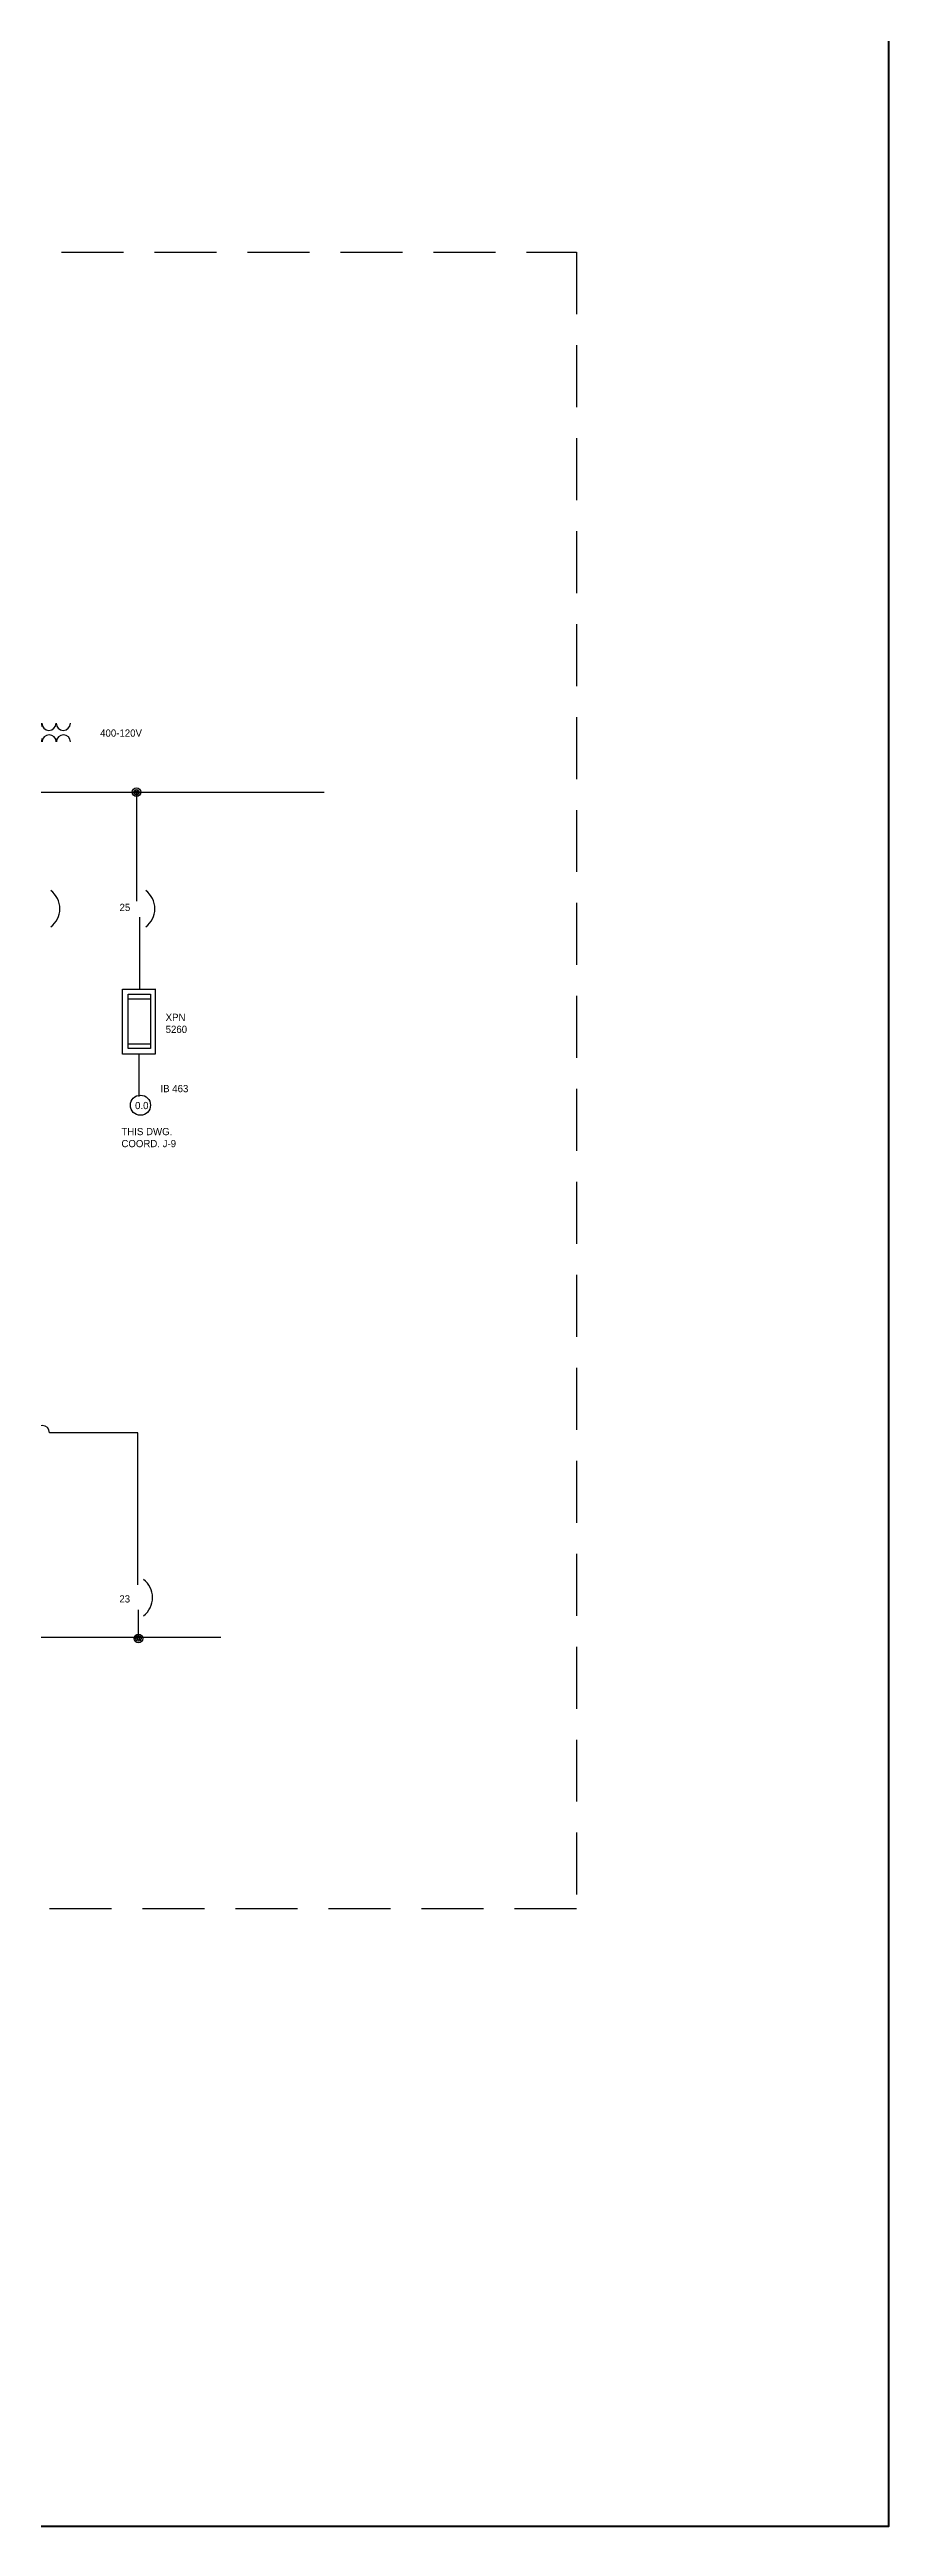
# Model space of a CAD drawing. Header units: millimetres. Extents: x -7 to 317, y -9 to 207.
# Drawn here: x 276.8 to 317.4, y -8.6 to 111.3 of the extents above; entities that cross this region are included whole.
import ezdxf
from ezdxf.enums import TextEntityAlignment as Align

# ---------------------------------------------------------------- set-up
doc = ezdxf.new("R2010")
doc.units = ezdxf.units.MM
doc.header["$LTSCALE"] = 4
doc.header["$MEASUREMENT"] = 0
doc.linetypes.add('HIDDEN', pattern=[0.375, 0.25, -0.125])
for name, color, linetype in [('hidden', 7, 'HIDDEN'), ('SYMS', 7, 'Continuous'), ('WIRES', 7, 'Continuous')]:
    doc.layers.add(name, color=color, linetype=linetype)
doc.styles.add('WD', font='romans.shx')

# ---------------------------------------------------------------- blocks, each defined once
blk = doc.blocks.new('VFU0')
for p, q in [((-0.078, -0.188), (-0.078, 0.188)), ((-0.078, 0.188), (0.078, 0.188)), ((0.078, 0.188), (0.078, -0.188)), ((-0.078, 0.156), (0.078, 0.156)), ((-0.078, -0.156), (0.078, -0.156)), ((0.078, -0.188), (-0.078, -0.188))]:
    blk.add_line(p, q)
at = {"style": 'WD', "width": 0.7}
for tag, p in [('INST', (0.188, 0.234)), ('LOC', (0.188, 0.078)), ('DESC1', (0.18, -0.134)), ('DESC2', (0.188, -0.297)), ('DESC3', (0.188, -0.453))]:
    blk.add_attdef(tag, p, '', height=0.125, dxfattribs=at)
at = {"linetype": 'Continuous', "style": 'WD', "width": 0.7, "flags": 8}
blk.add_attdef('TERM01', text='', height=0.1, dxfattribs=at).set_placement((-0.055, 0.207), align=Align.RIGHT)
at = {"color": 7, "style": 'WD', "flags": 1}
for tag, p in [('X2TERM01', (0, 0.188)), ('X8TERM02', (0, -0.188))]:
    blk.add_attdef(tag, p, '', height=0.01, dxfattribs=at)
at = {"style": 'WD', "width": 0.7}
blk.add_attdef('RATING1', text='', height=0.0938, rotation=90, dxfattribs=at).set_placement((0, 0), align=Align.MIDDLE_CENTER)
at = {"linetype": 'Continuous', "style": 'WD', "flags": 9}
for tag, p in [('ASSYCODE', (-0.078, -0.105)), ('MFG', (-0.08, -0.088)), ('CAT', (-0.08, -0.073))]:
    blk.add_attdef(tag, text='', height=0.01, dxfattribs=at).set_placement(p, align=Align.RIGHT)
at = {"style": 'WD', "flags": 9}
blk.add_attdef('FAMILY', text='', height=0.01, dxfattribs=at).set_placement((-0.08, -0.036), align=Align.RIGHT)
at = {"linetype": 'Continuous', "style": 'WD', "width": 0.7, "flags": 8}
blk.add_attdef('TERM02', text='', height=0.1, dxfattribs=at).set_placement((-0.041, -0.213), align=Align.TOP_RIGHT)
blk = doc.blocks.new('TDTGH')
for p, q in [((71.216, 176.995), (71.216, 177.445)), ((71.216, 177.445), (71.446, 177.445)), ((71.443, 177.445), (71.443, 176.995)), ((71.443, 176.995), (71.216, 176.995))]:
    blk.add_line(p, q)
at = {"layer": 'SYMS'}
blk.add_blockref('VFU0', (71.332, 177.223), dxfattribs=at)
blk = doc.blocks.new('TF')
for centre in [(51.836, 188.581), (51.935, 188.581)]:
    blk.add_arc(centre, 0.0492, 0, 180)
blk = doc.blocks.new('KJJ')
for p in [(-11.926, -2.352), (-11.727, -2.352)]:
    blk.add_blockref('TF', p)
blk = doc.blocks.new('WDDOT')
for radius in [0.03, 0.0187, 0.00929]:
    blk.add_circle((0, 0), radius)
blk = doc.blocks.new('HT0_02')
blk.add_circle((0, 0), 0.0699)
at = {"style": 'WD', "flags": 1}
for tag, p in [('X4TERM01', (-0.07, 0)), ('X2TERM01', (0, 0.07)), ('X1TERM01', (0.07, 0)), ('X8TERM01', (0, -0.07))]:
    blk.add_attdef(tag, p, '', height=0.01, dxfattribs=at)

msp = doc.modelspace()

# ---------------------------------------------------------------- linework, layer by layer
at = {"color": 5, "lineweight": 40}
msp.add_lwpolyline([(-6.8, 207.32), (317.41, 207.32), (317.41, -8.59), (-6.8, -8.59)], close=True, dxfattribs=at)
for centre in [(276.2, 69.71), (280.8, 69.71), (280.69, 36.37)]:
    msp.add_arc(centre, 1.1, 306.87, 53.131)
at = {"layer": 'hidden', "ltscale": 3}
for p, q in [((227.88, 101.49), (302.3, 101.49)), ((302.3, 101.49), (302.3, 21.31)), ((302.3, 21.31), (110.61, 21.31))]:
    msp.add_line(p, q, dxfattribs=at)
at = {"layer": 'WIRES'}
for p, q in [((261.34, 75.36), (290.1, 75.36)), ((281.01, 75.35), (281.01, 70.08)), ((281.15, 69.3), (281.15, 65.84)), ((281.13, 62.67), (281.13, 60.62)), ((281.08, 44.35), (276.8, 44.35)), ((281.08, 36.98), (281.08, 44.35)), ((281.1, 34.39), (281.1, 35.78)), ((256.33, 34.45), (285.09, 34.45))]:
    msp.add_line(p, q, dxfattribs=at)
msp.add_arc((276.45, 44.35), 0.349, 0, 180, dxfattribs=at)

# ---------------------------------------------------------------- block references
at = {"xscale": 6.976589873819913, "yscale": 6.976589873819913, "zscale": 6.976589873819913, "rotation": 180}
msp.add_blockref('KJJ', (555.9, 1377.93), dxfattribs=at)
at = {"xscale": 6.976589873819913, "yscale": 6.976589873819913, "zscale": 6.976589873819913}
for name, p in [('KJJ', (-3.04, -1221.46)), ('TDTGH', (-216.51, -1172.15))]:
    msp.add_blockref(name, p, dxfattribs=at)
at = {"layer": 'SYMS', "xscale": 6.976589873819913, "yscale": 6.976589873819913, "zscale": 6.976589873819913}
for name, p in [('WDDOT', (281.01, 75.35)), ('HT0_02', (281.2, 60.2)), ('WDDOT', (281.1, 34.39))]:
    msp.add_blockref(name, p, dxfattribs=at)

# ---------------------------------------------------------------- texts
at = {"char_height": 0.349, "attachment_point": 1}
for s, heights, insert in [('400-120V', [0], (279.25, 78.39)), ('25', [0.356], (280.19, 69.95)), ('XPN\\P5260', [0], (282.42, 64.63)), ('IB 463', [0], (282.17, 61.18)), ('0.0', [0], (280.94, 60.36)), ('THIS DWG.\\PCOORD. J-9', [0], (280.28, 59.1)), ('23', [0], (280.18, 36.48))]:
    msp.add_mtext_dynamic_manual_height_columns(s, width=9.681, gutter_width=260.22, heights=heights, dxfattribs=dict(at, insert=insert))

doc.saveas('drawing.dxf')
